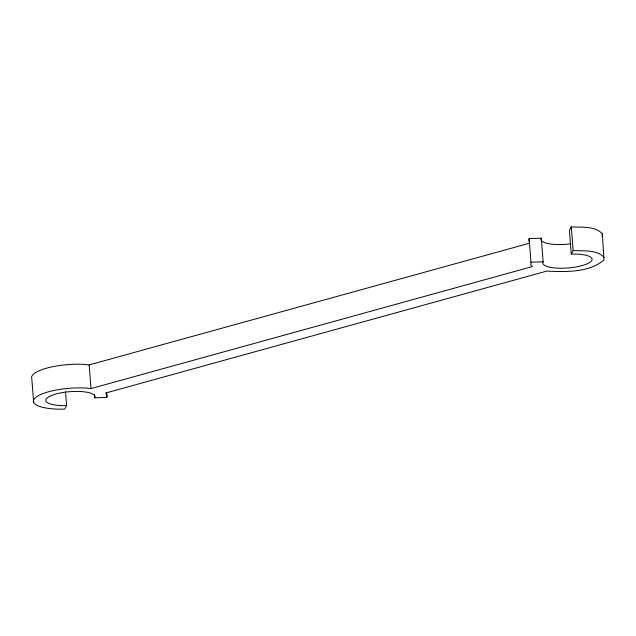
<?xml version="1.0" encoding="UTF-8"?>
<svg xmlns="http://www.w3.org/2000/svg" width="636" height="636" viewBox="0 0 636 636"><rect width="100%" height="100%" fill="white"/><g stroke="black" fill="none" stroke-linecap="round" stroke-linejoin="round"><path stroke-width="0.95" d="M66.597 405.577A24.693 6.845 -4.5 0 1 46.054 399.225A24.693 6.845 -4.5 0 1 74.174 391.458A24.693 6.845 -4.5 0 1 94.716 397.802L106.88 397.452L107.11 394.749L105.536 393.056L546.849 271.087C565.65 271.954 588.777 272.725 603.969 260.068L602.34 233.714C594.533 225.716 581.543 227.529 571.295 226.893L569.403 230.423L571.263 254.074A24.693 6.845 -4.5 0 1 591.806 260.426A24.693 6.845 -4.5 0 1 563.687 268.201A24.693 6.845 -4.5 0 1 543.144 261.849L530.981 262.199L530.75 264.91L532.324 266.595L91.012 388.564L85.319 388.008A37.039 10.271 -4.5 0 0 34.94 398.192A37.039 10.271 -4.5 0 0 64.705 409.107L66.597 405.577L65.508 391.776M528.89 241.251L529.12 238.548L541.284 238.198A24.693 6.845 -4.5 0 0 570.977 243.795M602.109 236.417L602.34 233.714M571.263 254.074L573.155 250.544L571.295 226.893M33.66 402.286L31.8 378.635A37.039 10.271 -4.5 0 1 83.459 364.356L89.151 364.913L529.502 243.214M573.155 250.544C583.403 251.18 596.401 249.368 604.2 257.365M541.284 238.198L543.144 261.849M529.12 238.548L530.981 262.199M106.498 392.523L106.88 397.452M94.486 394.853L94.716 397.802M89.151 364.913L91.012 388.564"/></g></svg>
